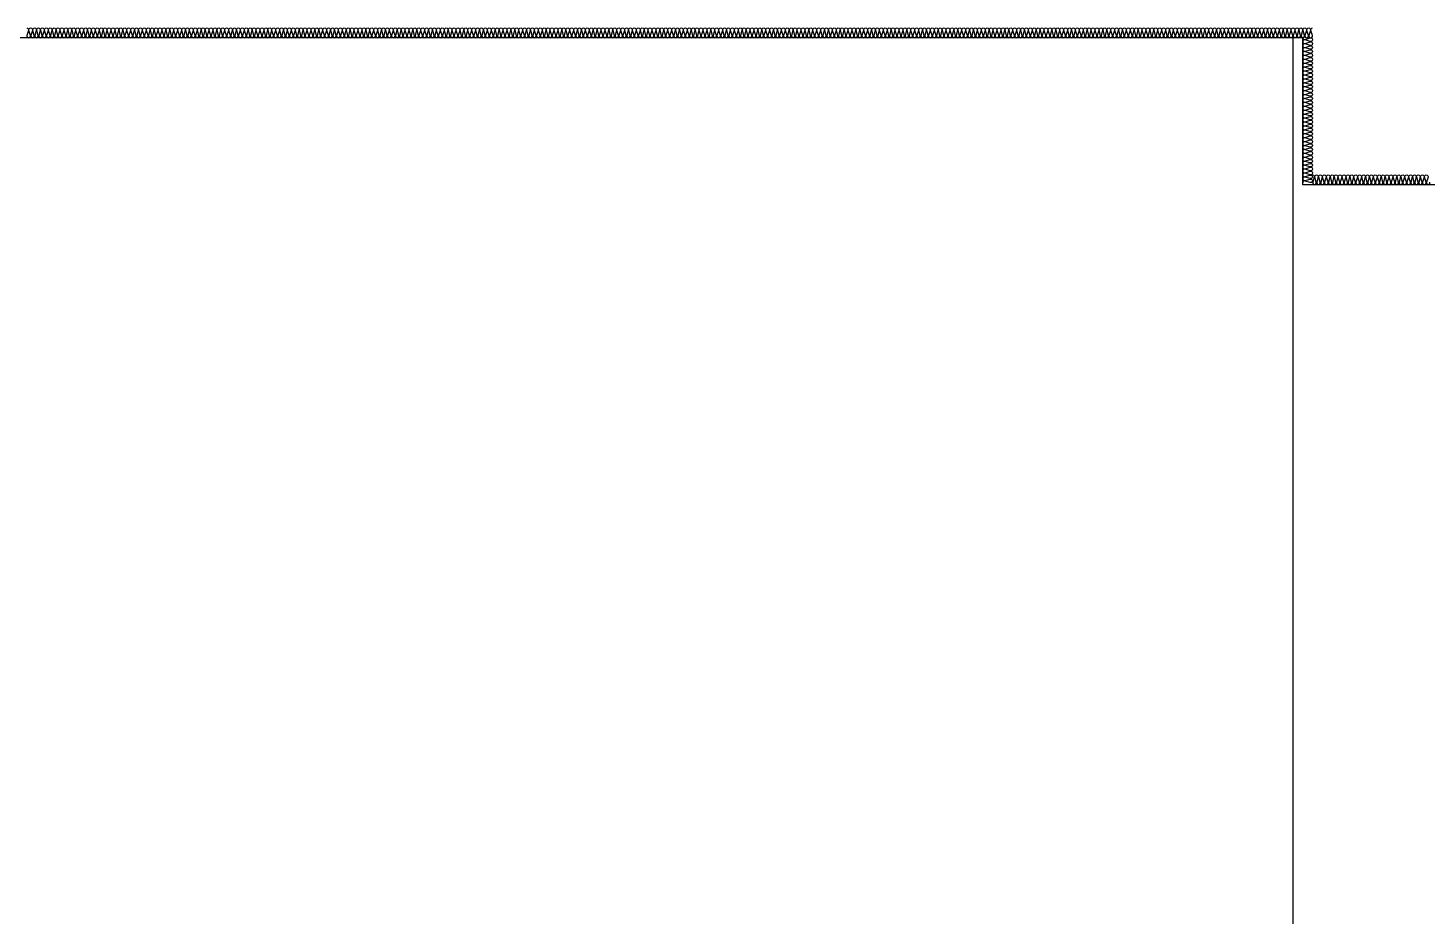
# Model space of a CAD drawing. Header units: millimetres. Extents: x 19868 to 801382, y -4805 to 85279.
# Drawn here: x 317735 to 324872, y 37446 to 41979 of the extents above; entities that cross this region are included whole.
import ezdxf

# ---------------------------------------------------------------- set-up
doc = ezdxf.new("R2010")
doc.units = ezdxf.units.MM
doc.header["$LTSCALE"] = 250
doc.layers.add('A-ELE-8', color=8, linetype='Continuous')
doc.layers.add('ISL', color=251, linetype='Continuous')

msp = doc.modelspace()

# ---------------------------------------------------------------- linework, layer by layer
at = {"layer": 'A-ELE-8'}
msp.add_line((324188.2, 41928.9), (324188.2, 33928.9), dxfattribs=at)
at = {"layer": 'ISL'}
for p, q in [((324238.2, 41928.9), (313138.2, 41928.9)), ((324238.2, 41178.9), (324238.2, 41928.9)), ((324938.2, 41178.9), (324238.2, 41178.9))]:
    msp.add_line(p, q, dxfattribs=at)
for points in [[(317728.2, 41978.9, -0.509267), (317737, 41966.8), (317729.4, 41941.1, 1.372593), (317747, 41941.1), (317739.4, 41966.8, -0.509267), (317748.2, 41978.9, -0.509267), (317757, 41966.8), (317749.4, 41941.1, 1.372593), (317767, 41941.1), (317759.4, 41966.8, -0.509267), (317768.2, 41978.9, -0.509267), (317777, 41966.8), (317769.4, 41941.1, 1.372593), (317787, 41941.1), (317779.4, 41966.8, -0.509267), (317788.2, 41978.9, -0.509267), (317797, 41966.8), (317789.4, 41941.1, 1.372593), (317807, 41941.1), (317799.4, 41966.8, -0.509267), (317808.2, 41978.9, -0.509267), (317817, 41966.8), (317809.4, 41941.1, 1.372593), (317827, 41941.1), (317819.4, 41966.8, -0.509267), (317828.2, 41978.9, -0.509267), (317837, 41966.8), (317829.4, 41941.1, 1.372593), (317847, 41941.1), (317839.4, 41966.8, -0.509267), (317848.2, 41978.9, -0.509267), (317857, 41966.8), (317849.4, 41941.1, 1.372593), (317867, 41941.1), (317859.4, 41966.8, -0.509267), (317868.2, 41978.9, -0.509267), (317877, 41966.8), (317869.4, 41941.1, 1.372593), (317887, 41941.1), (317879.4, 41966.8, -0.509267), (317888.2, 41978.9, -0.509267), (317897, 41966.8), (317889.4, 41941.1, 1.372593), (317907, 41941.1), (317899.4, 41966.8, -0.509267), (317908.2, 41978.9, -0.509267), (317917, 41966.8), (317909.4, 41941.1, 1.372593), (317927, 41941.1), (317919.4, 41966.8, -0.509267), (317928.2, 41978.9, -0.509267), (317937, 41966.8), (317929.4, 41941.1, 1.372593), (317947, 41941.1), (317939.4, 41966.8, -0.509267), (317948.2, 41978.9, -0.509267), (317957, 41966.8), (317949.4, 41941.1, 1.372593), (317967, 41941.1), (317959.4, 41966.8, -0.509267), (317968.2, 41978.9, -0.509267), (317977, 41966.8), (317969.4, 41941.1, 1.372593), (317987, 41941.1), (317979.4, 41966.8, -0.509267), (317988.2, 41978.9, -0.509267), (317997, 41966.8), (317989.4, 41941.1, 1.372593), (318007, 41941.1), (317999.4, 41966.8, -0.509267), (318008.2, 41978.9, -0.509267), (318017, 41966.8), (318009.4, 41941.1, 1.372593), (318027, 41941.1), (318019.4, 41966.8, -0.509267), (318028.2, 41978.9, -0.509267), (318037, 41966.8), (318029.4, 41941.1, 1.372593), (318047, 41941.1), (318039.4, 41966.8, -0.509267), (318048.2, 41978.9, -0.509267), (318057, 41966.8), (318049.4, 41941.1, 1.372593), (318067, 41941.1), (318059.4, 41966.8, -0.509267), (318068.2, 41978.9, -0.509267), (318077, 41966.8), (318069.4, 41941.1, 1.372593), (318087, 41941.1), (318079.4, 41966.8, -0.509267), (318088.2, 41978.9, -0.509267), (318097, 41966.8), (318089.4, 41941.1, 1.372593), (318107, 41941.1), (318099.4, 41966.8, -0.509267), (318108.2, 41978.9, -0.509267), (318117, 41966.8), (318109.4, 41941.1, 1.372593), (318127, 41941.1), (318119.4, 41966.8, -0.509267), (318128.2, 41978.9, -0.509267), (318137, 41966.8), (318129.4, 41941.1, 1.372593), (318147, 41941.1), (318139.4, 41966.8, -0.509267), (318148.2, 41978.9, -0.509267), (318157, 41966.8), (318149.4, 41941.1, 1.372593), (318167, 41941.1), (318159.4, 41966.8, -0.509267), (318168.2, 41978.9, -0.509267), (318177, 41966.8), (318169.4, 41941.1, 1.372593), (318187, 41941.1), (318179.4, 41966.8, -0.509267), (318188.2, 41978.9, -0.509267), (318197, 41966.8), (318189.4, 41941.1, 1.372593), (318207, 41941.1), (318199.4, 41966.8, -0.509267), (318208.2, 41978.9, -0.509267), (318217, 41966.8), (318209.4, 41941.1, 1.372593), (318227, 41941.1), (318219.4, 41966.8, -0.509267), (318228.2, 41978.9, -0.509267), (318237, 41966.8), (318229.4, 41941.1, 1.372593), (318247, 41941.1), (318239.4, 41966.8, -0.509267), (318248.2, 41978.9, -0.509267), (318257, 41966.8), (318249.4, 41941.1, 1.372593), (318267, 41941.1), (318259.4, 41966.8, -0.509267), (318268.2, 41978.9, -0.509267), (318277, 41966.8), (318269.4, 41941.1, 1.372593), (318287, 41941.1), (318279.4, 41966.8, -0.509267), (318288.2, 41978.9, -0.509267), (318297, 41966.8), (318289.4, 41941.1, 1.372593), (318307, 41941.1), (318299.4, 41966.8, -0.509267), (318308.2, 41978.9, -0.509267), (318317, 41966.8), (318309.4, 41941.1, 1.372593), (318327, 41941.1), (318319.4, 41966.8, -0.509267), (318328.2, 41978.9, -0.509267), (318337, 41966.8), (318329.4, 41941.1, 1.372593), (318347, 41941.1), (318339.4, 41966.8, -0.509267), (318348.2, 41978.9, -0.509267), (318357, 41966.8), (318349.4, 41941.1, 1.372593), (318367, 41941.1), (318359.4, 41966.8, -0.509267), (318368.2, 41978.9, -0.509267), (318377, 41966.8), (318369.4, 41941.1, 1.372593), (318387, 41941.1), (318379.4, 41966.8, -0.509267), (318388.2, 41978.9, -0.509267), (318397, 41966.8), (318389.4, 41941.1, 1.372593), (318407, 41941.1), (318399.4, 41966.8, -0.509267), (318408.2, 41978.9, -0.509267), (318417, 41966.8), (318409.4, 41941.1, 1.372593), (318427, 41941.1), (318419.4, 41966.8, -0.509267), (318428.2, 41978.9, -0.509267), (318437, 41966.8), (318429.4, 41941.1, 1.372593), (318447, 41941.1), (318439.4, 41966.8, -0.509267), (318448.2, 41978.9, -0.509267), (318457, 41966.8), (318449.4, 41941.1, 1.372593), (318467, 41941.1), (318459.4, 41966.8, -0.509267), (318468.2, 41978.9, -0.509267), (318477, 41966.8), (318469.4, 41941.1, 1.372593), (318487, 41941.1), (318479.4, 41966.8, -0.509267), (318488.2, 41978.9, -0.509267), (318497, 41966.8), (318489.4, 41941.1, 1.372593), (318507, 41941.1), (318499.4, 41966.8, -0.509267), (318508.2, 41978.9, -0.509267), (318517, 41966.8), (318509.4, 41941.1, 1.372593), (318527, 41941.1), (318519.4, 41966.8, -0.509267), (318528.2, 41978.9, -0.509267), (318537, 41966.8), (318529.4, 41941.1, 1.372593), (318547, 41941.1), (318539.4, 41966.8, -0.509267), (318548.2, 41978.9, -0.509267), (318557, 41966.8), (318549.4, 41941.1, 1.372593), (318567, 41941.1), (318559.4, 41966.8, -0.509267), (318568.2, 41978.9, -0.509267), (318577, 41966.8), (318569.4, 41941.1, 1.372593), (318587, 41941.1), (318579.4, 41966.8, -0.509267), (318588.2, 41978.9, -0.509267), (318597, 41966.8), (318589.4, 41941.1, 1.372593), (318607, 41941.1), (318599.4, 41966.8, -0.509267), (318608.2, 41978.9, -0.509267), (318617, 41966.8), (318609.4, 41941.1, 1.372593), (318627, 41941.1), (318619.4, 41966.8, -0.509267), (318628.2, 41978.9, -0.509267), (318637, 41966.8), (318629.4, 41941.1, 1.372593), (318647, 41941.1), (318639.4, 41966.8, -0.509267), (318648.2, 41978.9, -0.509267), (318657, 41966.8), (318649.4, 41941.1, 1.372593), (318667, 41941.1), (318659.4, 41966.8, -0.509267), (318668.2, 41978.9, -0.509267), (318677, 41966.8), (318669.4, 41941.1, 1.372593), (318687, 41941.1), (318679.4, 41966.8, -0.509267), (318688.2, 41978.9, -0.509267), (318697, 41966.8), (318689.4, 41941.1, 1.372593), (318707, 41941.1), (318699.4, 41966.8, -0.509267), (318708.2, 41978.9, -0.509267), (318717, 41966.8), (318709.4, 41941.1, 1.372593), (318727, 41941.1), (318719.4, 41966.8, -0.509267), (318728.2, 41978.9, -0.509267), (318737, 41966.8), (318729.4, 41941.1, 1.372593), (318747, 41941.1), (318739.4, 41966.8, -0.509267), (318748.2, 41978.9, -0.509267), (318757, 41966.8), (318749.4, 41941.1, 1.372593), (318767, 41941.1), (318759.4, 41966.8, -0.509267), (318768.2, 41978.9, -0.509267), (318777, 41966.8), (318769.4, 41941.1, 1.372593), (318787, 41941.1), (318779.4, 41966.8, -0.509267), (318788.2, 41978.9, -0.509267), (318797, 41966.8), (318789.4, 41941.1, 1.372593), (318807, 41941.1), (318799.4, 41966.8, -0.509267), (318808.2, 41978.9, -0.509267), (318817, 41966.8), (318809.4, 41941.1, 1.372593), (318827, 41941.1), (318819.4, 41966.8, -0.509267), (318828.2, 41978.9, -0.509267), (318837, 41966.8), (318829.4, 41941.1, 1.372593), (318847, 41941.1), (318839.4, 41966.8, -0.509267), (318848.2, 41978.9, -0.509267), (318857, 41966.8), (318849.4, 41941.1, 1.372593), (318867, 41941.1), (318859.4, 41966.8, -0.509267), (318868.2, 41978.9, -0.509267), (318877, 41966.8), (318869.4, 41941.1, 1.372593), (318887, 41941.1), (318879.4, 41966.8, -0.509267), (318888.2, 41978.9, -0.509267), (318897, 41966.8), (318889.4, 41941.1, 1.372593), (318907, 41941.1), (318899.4, 41966.8, -0.509267), (318908.2, 41978.9, -0.509267), (318917, 41966.8), (318909.4, 41941.1, 1.372593), (318927, 41941.1), (318919.4, 41966.8, -0.509267), (318928.2, 41978.9, -0.509267), (318937, 41966.8), (318929.4, 41941.1, 1.372593), (318947, 41941.1), (318939.4, 41966.8, -0.509267), (318948.2, 41978.9, -0.509267), (318957, 41966.8), (318949.4, 41941.1, 1.372593), (318967, 41941.1), (318959.4, 41966.8, -0.509267), (318968.2, 41978.9, -0.509267), (318977, 41966.8), (318969.4, 41941.1, 1.372593), (318987, 41941.1), (318979.4, 41966.8, -0.509267), (318988.2, 41978.9, -0.509267), (318997, 41966.8), (318989.4, 41941.1, 1.372593), (319007, 41941.1), (318999.4, 41966.8, -0.509267), (319008.2, 41978.9, -0.509267), (319017, 41966.8), (319009.4, 41941.1, 1.372593), (319027, 41941.1), (319019.4, 41966.8, -0.509267), (319028.2, 41978.9, -0.509267), (319037, 41966.8), (319029.4, 41941.1, 1.372593), (319047, 41941.1), (319039.4, 41966.8, -0.509267), (319048.2, 41978.9, -0.509267), (319057, 41966.8), (319049.4, 41941.1, 1.372593), (319067, 41941.1), (319059.4, 41966.8, -0.509267), (319068.2, 41978.9, -0.509267), (319077, 41966.8), (319069.4, 41941.1, 1.372593), (319087, 41941.1), (319079.4, 41966.8, -0.509267), (319088.2, 41978.9, -0.509267), (319097, 41966.8), (319089.4, 41941.1, 1.372593), (319107, 41941.1), (319099.4, 41966.8, -0.509267), (319108.2, 41978.9, -0.509267), (319117, 41966.8), (319109.4, 41941.1, 1.372593), (319127, 41941.1), (319119.4, 41966.8, -0.509267), (319128.2, 41978.9, -0.509267), (319137, 41966.8), (319129.4, 41941.1, 1.372593), (319147, 41941.1), (319139.4, 41966.8, -0.509267), (319148.2, 41978.9, -0.509267), (319157, 41966.8), (319149.4, 41941.1, 1.372593), (319167, 41941.1), (319159.4, 41966.8, -0.509267), (319168.2, 41978.9, -0.509267), (319177, 41966.8), (319169.4, 41941.1, 1.372593), (319187, 41941.1), (319179.4, 41966.8, -0.509267), (319188.2, 41978.9, -0.509267), (319197, 41966.8), (319189.4, 41941.1, 1.372593), (319207, 41941.1), (319199.4, 41966.8, -0.509267), (319208.2, 41978.9, -0.509267), (319217, 41966.8), (319209.4, 41941.1, 1.372593), (319227, 41941.1), (319219.4, 41966.8, -0.509267), (319228.2, 41978.9, -0.509267), (319237, 41966.8), (319229.4, 41941.1, 1.372593), (319247, 41941.1), (319239.4, 41966.8, -0.509267), (319248.2, 41978.9, -0.509267), (319257, 41966.8), (319249.4, 41941.1, 1.372593), (319267, 41941.1), (319259.4, 41966.8, -0.509267), (319268.2, 41978.9, -0.509267), (319277, 41966.8), (319269.4, 41941.1, 1.372593), (319287, 41941.1), (319279.4, 41966.8, -0.509267), (319288.2, 41978.9, -0.509267), (319297, 41966.8), (319289.4, 41941.1, 1.372593), (319307, 41941.1), (319299.4, 41966.8, -0.509267), (319308.2, 41978.9, -0.509267), (319317, 41966.8), (319309.4, 41941.1, 1.372593), (319327, 41941.1), (319319.4, 41966.8, -0.509267), (319328.2, 41978.9, -0.509267), (319337, 41966.8), (319329.4, 41941.1, 1.372593), (319347, 41941.1), (319339.4, 41966.8, -0.509267), (319348.2, 41978.9, -0.509267), (319357, 41966.8), (319349.4, 41941.1, 1.372593), (319367, 41941.1), (319359.4, 41966.8, -0.509267), (319368.2, 41978.9, -0.509267), (319377, 41966.8), (319369.4, 41941.1, 1.372593), (319387, 41941.1), (319379.4, 41966.8, -0.509267), (319388.2, 41978.9, -0.509267), (319397, 41966.8), (319389.4, 41941.1, 1.372593), (319407, 41941.1), (319399.4, 41966.8, -0.509267), (319408.2, 41978.9, -0.509267), (319417, 41966.8), (319409.4, 41941.1, 1.372593), (319427, 41941.1), (319419.4, 41966.8, -0.509267), (319428.2, 41978.9, -0.509267), (319437, 41966.8), (319429.4, 41941.1, 1.372593), (319447, 41941.1), (319439.4, 41966.8, -0.509267), (319448.2, 41978.9, -0.509267), (319457, 41966.8), (319449.4, 41941.1, 1.372593), (319467, 41941.1), (319459.4, 41966.8, -0.509267), (319468.2, 41978.9, -0.509267), (319477, 41966.8), (319469.4, 41941.1, 1.372593), (319487, 41941.1), (319479.4, 41966.8, -0.509267), (319488.2, 41978.9, -0.509267), (319497, 41966.8), (319489.4, 41941.1, 1.372593), (319507, 41941.1), (319499.4, 41966.8, -0.509267), (319508.2, 41978.9, -0.509267), (319517, 41966.8), (319509.4, 41941.1, 1.372593), (319527, 41941.1), (319519.4, 41966.8, -0.509267), (319528.2, 41978.9, -0.509267), (319537, 41966.8), (319529.4, 41941.1, 1.372593), (319547, 41941.1), (319539.4, 41966.8, -0.509267), (319548.2, 41978.9, -0.509267), (319557, 41966.8), (319549.4, 41941.1, 1.372593), (319567, 41941.1), (319559.4, 41966.8, -0.509267), (319568.2, 41978.9, -0.509267), (319577, 41966.8), (319569.4, 41941.1, 1.372593), (319587, 41941.1), (319579.4, 41966.8, -0.509267), (319588.2, 41978.9, -0.509267), (319597, 41966.8), (319589.4, 41941.1, 1.372593), (319607, 41941.1), (319599.4, 41966.8, -0.509267), (319608.2, 41978.9, -0.509267), (319617, 41966.8), (319609.4, 41941.1, 1.372593), (319627, 41941.1), (319619.4, 41966.8, -0.509267), (319628.2, 41978.9, -0.509267), (319637, 41966.8), (319629.4, 41941.1, 1.372593), (319647, 41941.1), (319639.4, 41966.8, -0.509267), (319648.2, 41978.9, -0.509267), (319657, 41966.8), (319649.4, 41941.1, 1.372593), (319667, 41941.1), (319659.4, 41966.8, -0.509267), (319668.2, 41978.9, -0.509267), (319677, 41966.8), (319669.4, 41941.1, 1.372593), (319687, 41941.1), (319679.4, 41966.8, -0.509267), (319688.2, 41978.9, -0.509267), (319697, 41966.8), (319689.4, 41941.1, 1.372593), (319707, 41941.1), (319699.4, 41966.8, -0.509267), (319708.2, 41978.9, -0.509267), (319717, 41966.8), (319709.4, 41941.1, 1.372593), (319727, 41941.1), (319719.4, 41966.8, -0.509267), (319728.2, 41978.9, -0.509267), (319737, 41966.8), (319729.4, 41941.1, 1.372593), (319747, 41941.1), (319739.4, 41966.8, -0.509267), (319748.2, 41978.9, -0.509267), (319757, 41966.8), (319749.4, 41941.1, 1.372593), (319767, 41941.1), (319759.4, 41966.8, -0.509267), (319768.2, 41978.9, -0.509267), (319777, 41966.8), (319769.4, 41941.1, 1.372593), (319787, 41941.1), (319779.4, 41966.8, -0.509267), (319788.2, 41978.9, -0.509267), (319797, 41966.8), (319789.4, 41941.1, 1.372593), (319807, 41941.1), (319799.4, 41966.8, -0.509267), (319808.2, 41978.9, -0.509267), (319817, 41966.8), (319809.4, 41941.1, 1.372593), (319827, 41941.1), (319819.4, 41966.8, -0.509267), (319828.2, 41978.9, -0.509267), (319837, 41966.8), (319829.4, 41941.1, 1.372593), (319847, 41941.1), (319839.4, 41966.8, -0.509267), (319848.2, 41978.9, -0.509267), (319857, 41966.8), (319849.4, 41941.1, 1.372593), (319867, 41941.1), (319859.4, 41966.8, -0.509267), (319868.2, 41978.9, -0.509267), (319877, 41966.8), (319869.4, 41941.1, 1.372593), (319887, 41941.1), (319879.4, 41966.8, -0.509267), (319888.2, 41978.9, -0.509267), (319897, 41966.8), (319889.4, 41941.1, 1.372593), (319907, 41941.1), (319899.4, 41966.8, -0.509267), (319908.2, 41978.9, -0.509267), (319917, 41966.8), (319909.4, 41941.1, 1.372593), (319927, 41941.1), (319919.4, 41966.8, -0.509267), (319928.2, 41978.9, -0.509267), (319937, 41966.8), (319929.4, 41941.1, 1.372593), (319947, 41941.1), (319939.4, 41966.8, -0.509267), (319948.2, 41978.9, -0.509267), (319957, 41966.8), (319949.4, 41941.1, 1.372593), (319967, 41941.1), (319959.4, 41966.8, -0.509267), (319968.2, 41978.9, -0.509267), (319977, 41966.8), (319969.4, 41941.1, 1.372593), (319987, 41941.1), (319979.4, 41966.8, -0.509267), (319988.2, 41978.9, -0.509267), (319997, 41966.8), (319989.4, 41941.1, 1.372593), (320007, 41941.1), (319999.4, 41966.8, -0.509267), (320008.2, 41978.9, -0.509267), (320017, 41966.8), (320009.4, 41941.1, 1.372593), (320027, 41941.1), (320019.4, 41966.8, -0.509267), (320028.2, 41978.9, -0.509267), (320037, 41966.8), (320029.4, 41941.1, 1.372593), (320047, 41941.1), (320039.4, 41966.8, -0.509267), (320048.2, 41978.9, -0.509267), (320057, 41966.8), (320049.4, 41941.1, 1.372593), (320067, 41941.1), (320059.4, 41966.8, -0.509267), (320068.2, 41978.9, -0.509267), (320077, 41966.8), (320069.4, 41941.1, 1.372593), (320087, 41941.1), (320079.4, 41966.8, -0.509267), (320088.2, 41978.9, -0.509267), (320097, 41966.8), (320089.4, 41941.1, 1.372593), (320107, 41941.1), (320099.4, 41966.8, -0.509267), (320108.2, 41978.9, -0.509267), (320117, 41966.8), (320109.4, 41941.1, 1.372593), (320127, 41941.1), (320119.4, 41966.8, -0.509267), (320128.2, 41978.9, -0.509267), (320137, 41966.8), (320129.4, 41941.1, 1.372593), (320147, 41941.1), (320139.4, 41966.8, -0.509267), (320148.2, 41978.9, -0.509267), (320157, 41966.8), (320149.4, 41941.1, 1.372593), (320167, 41941.1), (320159.4, 41966.8, -0.509267), (320168.2, 41978.9, -0.509267), (320177, 41966.8), (320169.4, 41941.1, 1.372593), (320187, 41941.1), (320179.4, 41966.8, -0.509267), (320188.2, 41978.9, -0.509267), (320197, 41966.8), (320189.4, 41941.1, 1.372593), (320207, 41941.1), (320199.4, 41966.8, -0.509267), (320208.2, 41978.9, -0.509267), (320217, 41966.8), (320209.4, 41941.1, 1.372593), (320227, 41941.1), (320219.4, 41966.8, -0.509267), (320228.2, 41978.9, -0.509267), (320237, 41966.8), (320229.4, 41941.1, 1.372593), (320247, 41941.1), (320239.4, 41966.8, -0.509267), (320248.2, 41978.9, -0.509267), (320257, 41966.8), (320249.4, 41941.1, 1.372593), (320267, 41941.1), (320259.4, 41966.8, -0.509267), (320268.2, 41978.9, -0.509267), (320277, 41966.8), (320269.4, 41941.1, 1.372593), (320287, 41941.1), (320279.4, 41966.8, -0.509267), (320288.2, 41978.9, -0.509267), (320297, 41966.8), (320289.4, 41941.1, 1.372593), (320307, 41941.1), (320299.4, 41966.8, -0.509267), (320308.2, 41978.9, -0.509267), (320317, 41966.8), (320309.4, 41941.1, 1.372593), (320327, 41941.1), (320319.4, 41966.8, -0.509267), (320328.2, 41978.9, -0.509267), (320337, 41966.8), (320329.4, 41941.1, 1.372593), (320347, 41941.1), (320339.4, 41966.8, -0.509267), (320348.2, 41978.9, -0.509267), (320357, 41966.8), (320349.4, 41941.1, 1.372593), (320367, 41941.1), (320359.4, 41966.8, -0.509267), (320368.2, 41978.9, -0.509267), (320377, 41966.8), (320369.4, 41941.1, 1.372593), (320387, 41941.1), (320379.4, 41966.8, -0.509267), (320388.2, 41978.9, -0.509267), (320397, 41966.8), (320389.4, 41941.1, 1.372593), (320407, 41941.1), (320399.4, 41966.8, -0.509267), (320408.2, 41978.9, -0.509267), (320417, 41966.8), (320409.4, 41941.1, 1.372593), (320427, 41941.1), (320419.4, 41966.8, -0.509267), (320428.2, 41978.9, -0.509267), (320437, 41966.8), (320429.4, 41941.1, 1.372593), (320447, 41941.1), (320439.4, 41966.8, -0.509267), (320448.2, 41978.9, -0.509267), (320457, 41966.8), (320449.4, 41941.1, 1.372593), (320467, 41941.1), (320459.4, 41966.8, -0.509267), (320468.2, 41978.9, -0.509267), (320477, 41966.8), (320469.4, 41941.1, 1.372593), (320487, 41941.1), (320479.4, 41966.8, -0.509267), (320488.2, 41978.9, -0.509267), (320497, 41966.8), (320489.4, 41941.1, 1.372593), (320507, 41941.1), (320499.4, 41966.8, -0.509267), (320508.2, 41978.9, -0.509267), (320517, 41966.8), (320509.4, 41941.1, 1.372593), (320527, 41941.1), (320519.4, 41966.8, -0.509267), (320528.2, 41978.9, -0.509267), (320537, 41966.8), (320529.4, 41941.1, 1.372593), (320547, 41941.1), (320539.4, 41966.8, -0.509267), (320548.2, 41978.9, -0.509267), (320557, 41966.8), (320549.4, 41941.1, 1.372593), (320567, 41941.1), (320559.4, 41966.8, -0.509267), (320568.2, 41978.9, -0.509267), (320577, 41966.8), (320569.4, 41941.1, 1.372593), (320587, 41941.1), (320579.4, 41966.8, -0.509267), (320588.2, 41978.9, -0.509267), (320597, 41966.8), (320589.4, 41941.1, 1.372593), (320607, 41941.1), (320599.4, 41966.8, -0.509267), (320608.2, 41978.9, -0.509267), (320617, 41966.8), (320609.4, 41941.1, 1.372593), (320627, 41941.1), (320619.4, 41966.8, -0.509267), (320628.2, 41978.9, -0.509267), (320637, 41966.8), (320629.4, 41941.1, 1.372593), (320647, 41941.1), (320639.4, 41966.8, -0.509267), (320648.2, 41978.9, -0.509267), (320657, 41966.8), (320649.4, 41941.1, 1.372593), (320667, 41941.1), (320659.4, 41966.8, -0.509267), (320668.2, 41978.9, -0.509267), (320677, 41966.8), (320669.4, 41941.1, 1.372593), (320687, 41941.1), (320679.4, 41966.8, -0.509267), (320688.2, 41978.9, -0.509267), (320697, 41966.8), (320689.4, 41941.1, 1.372593), (320707, 41941.1), (320699.4, 41966.8, -0.509267), (320708.2, 41978.9, -0.509267), (320717, 41966.8), (320709.4, 41941.1, 1.372593), (320727, 41941.1), (320719.4, 41966.8, -0.509267), (320728.2, 41978.9, -0.509267), (320737, 41966.8), (320729.4, 41941.1, 1.372593), (320747, 41941.1), (320739.4, 41966.8, -0.509267), (320748.2, 41978.9, -0.509267), (320757, 41966.8), (320749.4, 41941.1, 1.372593), (320767, 41941.1), (320759.4, 41966.8, -0.509267), (320768.2, 41978.9, -0.509267), (320777, 41966.8), (320769.4, 41941.1, 1.372593), (320787, 41941.1), (320779.4, 41966.8, -0.509267), (320788.2, 41978.9, -0.509267), (320797, 41966.8), (320789.4, 41941.1, 1.372593), (320807, 41941.1), (320799.4, 41966.8, -0.509267), (320808.2, 41978.9, -0.509267), (320817, 41966.8), (320809.4, 41941.1, 1.372593), (320827, 41941.1), (320819.4, 41966.8, -0.509267), (320828.2, 41978.9, -0.509267), (320837, 41966.8), (320829.4, 41941.1, 1.372593), (320847, 41941.1), (320839.4, 41966.8, -0.509267), (320848.2, 41978.9, -0.509267), (320857, 41966.8), (320849.4, 41941.1, 1.372593), (320867, 41941.1), (320859.4, 41966.8, -0.509267), (320868.2, 41978.9, -0.509267), (320877, 41966.8), (320869.4, 41941.1, 1.372593), (320887, 41941.1), (320879.4, 41966.8, -0.509267), (320888.2, 41978.9, -0.509267), (320897, 41966.8), (320889.4, 41941.1, 1.372593), (320907, 41941.1), (320899.4, 41966.8, -0.509267), (320908.2, 41978.9, -0.509267), (320917, 41966.8), (320909.4, 41941.1, 1.372593), (320927, 41941.1), (320919.4, 41966.8, -0.509267), (320928.2, 41978.9, -0.509267), (320937, 41966.8), (320929.4, 41941.1, 1.372593), (320947, 41941.1), (320939.4, 41966.8, -0.509267), (320948.2, 41978.9, -0.509267), (320957, 41966.8), (320949.4, 41941.1, 1.372593), (320967, 41941.1), (320959.4, 41966.8, -0.509267), (320968.2, 41978.9, -0.509267), (320977, 41966.8), (320969.4, 41941.1, 1.372593), (320987, 41941.1), (320979.4, 41966.8, -0.509267), (320988.2, 41978.9, -0.509267), (320997, 41966.8), (320989.4, 41941.1, 1.372593), (321007, 41941.1), (320999.4, 41966.8, -0.509267), (321008.2, 41978.9, -0.509267), (321017, 41966.8), (321009.4, 41941.1, 1.372593), (321027, 41941.1), (321019.4, 41966.8, -0.509267), (321028.2, 41978.9, -0.509267), (321037, 41966.8), (321029.4, 41941.1, 1.372593), (321047, 41941.1), (321039.4, 41966.8, -0.509267), (321048.2, 41978.9, -0.509267), (321057, 41966.8), (321049.4, 41941.1, 1.372593), (321067, 41941.1), (321059.4, 41966.8, -0.509267), (321068.2, 41978.9, -0.509267), (321077, 41966.8), (321069.4, 41941.1, 1.372593), (321087, 41941.1), (321079.4, 41966.8, -0.509267), (321088.2, 41978.9, -0.509267), (321097, 41966.8), (321089.4, 41941.1, 1.372593), (321107, 41941.1), (321099.4, 41966.8, -0.509267), (321108.2, 41978.9, -0.509267), (321117, 41966.8), (321109.4, 41941.1, 1.372593), (321127, 41941.1), (321119.4, 41966.8, -0.509267), (321128.2, 41978.9, -0.509267), (321137, 41966.8), (321129.4, 41941.1, 1.372593), (321147, 41941.1), (321139.4, 41966.8, -0.509267), (321148.2, 41978.9, -0.509267), (321157, 41966.8), (321149.4, 41941.1, 1.372593), (321167, 41941.1), (321159.4, 41966.8, -0.509267), (321168.2, 41978.9, -0.509267), (321177, 41966.8), (321169.4, 41941.1, 1.372593), (321187, 41941.1), (321179.4, 41966.8, -0.509267), (321188.2, 41978.9, -0.509267), (321197, 41966.8), (321189.4, 41941.1, 1.372593), (321207, 41941.1), (321199.4, 41966.8, -0.509267), (321208.2, 41978.9, -0.509267), (321217, 41966.8), (321209.4, 41941.1, 1.372593), (321227, 41941.1), (321219.4, 41966.8, -0.509267), (321228.2, 41978.9, -0.509267), (321237, 41966.8), (321229.4, 41941.1, 1.372593), (321247, 41941.1), (321239.4, 41966.8, -0.509267), (321248.2, 41978.9, -0.509267), (321257, 41966.8), (321249.4, 41941.1, 1.372593), (321267, 41941.1), (321259.4, 41966.8, -0.509267), (321268.2, 41978.9, -0.509267), (321277, 41966.8), (321269.4, 41941.1, 1.372593), (321287, 41941.1), (321279.4, 41966.8, -0.509267), (321288.2, 41978.9, -0.509267), (321297, 41966.8), (321289.4, 41941.1, 1.372593), (321307, 41941.1), (321299.4, 41966.8, -0.509267), (321308.2, 41978.9, -0.509267), (321317, 41966.8), (321309.4, 41941.1, 1.372593), (321327, 41941.1), (321319.4, 41966.8, -0.509267), (321328.2, 41978.9, -0.509267), (321337, 41966.8), (321329.4, 41941.1, 1.372593), (321347, 41941.1), (321339.4, 41966.8, -0.509267), (321348.2, 41978.9, -0.509267), (321357, 41966.8), (321349.4, 41941.1, 1.372593), (321367, 41941.1), (321359.4, 41966.8, -0.509267), (321368.2, 41978.9, -0.509267), (321377, 41966.8), (321369.4, 41941.1, 1.372593), (321387, 41941.1), (321379.4, 41966.8, -0.509267), (321388.2, 41978.9, -0.509267), (321397, 41966.8), (321389.4, 41941.1, 1.372593), (321407, 41941.1), (321399.4, 41966.8, -0.509267), (321408.2, 41978.9, -0.509267), (321417, 41966.8), (321409.4, 41941.1, 1.372593), (321427, 41941.1), (321419.4, 41966.8, -0.509267), (321428.2, 41978.9, -0.509267), (321437, 41966.8), (321429.4, 41941.1, 1.372593), (321447, 41941.1), (321439.4, 41966.8, -0.509267), (321448.2, 41978.9, -0.509267), (321457, 41966.8), (321449.4, 41941.1, 1.372593), (321467, 41941.1), (321459.4, 41966.8, -0.509267), (321468.2, 41978.9, -0.509267), (321477, 41966.8), (321469.4, 41941.1, 1.372593), (321487, 41941.1), (321479.4, 41966.8, -0.509267), (321488.2, 41978.9, -0.509267), (321497, 41966.8), (321489.4, 41941.1, 1.372593), (321507, 41941.1), (321499.4, 41966.8, -0.509267), (321508.2, 41978.9, -0.509267), (321517, 41966.8), (321509.4, 41941.1, 1.372593), (321527, 41941.1), (321519.4, 41966.8, -0.509267), (321528.2, 41978.9, -0.509267), (321537, 41966.8), (321529.4, 41941.1, 1.372593), (321547, 41941.1), (321539.4, 41966.8, -0.509267), (321548.2, 41978.9, -0.509267), (321557, 41966.8), (321549.4, 41941.1, 1.372593), (321567, 41941.1), (321559.4, 41966.8, -0.509267), (321568.2, 41978.9, -0.509267), (321577, 41966.8), (321569.4, 41941.1, 1.372593), (321587, 41941.1), (321579.4, 41966.8, -0.509267), (321588.2, 41978.9, -0.509267), (321597, 41966.8), (321589.4, 41941.1, 1.372593), (321607, 41941.1), (321599.4, 41966.8, -0.509267), (321608.2, 41978.9, -0.509267), (321617, 41966.8), (321609.4, 41941.1, 1.372593), (321627, 41941.1), (321619.4, 41966.8, -0.509267), (321628.2, 41978.9, -0.509267), (321637, 41966.8), (321629.4, 41941.1, 1.372593), (321647, 41941.1), (321639.4, 41966.8, -0.509267), (321648.2, 41978.9, -0.509267), (321657, 41966.8), (321649.4, 41941.1, 1.372593), (321667, 41941.1), (321659.4, 41966.8, -0.509267), (321668.2, 41978.9, -0.509267), (321677, 41966.8), (321669.4, 41941.1, 1.372593), (321687, 41941.1), (321679.4, 41966.8, -0.509267), (321688.2, 41978.9, -0.509267), (321697, 41966.8), (321689.4, 41941.1, 1.372593), (321707, 41941.1), (321699.4, 41966.8, -0.509267), (321708.2, 41978.9, -0.509267), (321717, 41966.8), (321709.4, 41941.1, 1.372593), (321727, 41941.1), (321719.4, 41966.8, -0.509267), (321728.2, 41978.9, -0.509267), (321737, 41966.8), (321729.4, 41941.1, 1.372593), (321747, 41941.1), (321739.4, 41966.8, -0.509267), (321748.2, 41978.9, -0.509267), (321757, 41966.8), (321749.4, 41941.1, 1.372593), (321767, 41941.1), (321759.4, 41966.8, -0.509267), (321768.2, 41978.9, -0.509267), (321777, 41966.8), (321769.4, 41941.1, 1.372593), (321787, 41941.1), (321779.4, 41966.8, -0.509267), (321788.2, 41978.9, -0.509267), (321797, 41966.8), (321789.4, 41941.1, 1.372593), (321807, 41941.1), (321799.4, 41966.8, -0.509267), (321808.2, 41978.9, -0.509267), (321817, 41966.8), (321809.4, 41941.1, 1.372593), (321827, 41941.1), (321819.4, 41966.8, -0.509267), (321828.2, 41978.9, -0.509267), (321837, 41966.8), (321829.4, 41941.1, 1.372593), (321847, 41941.1), (321839.4, 41966.8, -0.509267), (321848.2, 41978.9, -0.509267), (321857, 41966.8), (321849.4, 41941.1, 1.372593), (321867, 41941.1), (321859.4, 41966.8, -0.509267), (321868.2, 41978.9, -0.509267), (321877, 41966.8), (321869.4, 41941.1, 1.372593), (321887, 41941.1), (321879.4, 41966.8, -0.509267), (321888.2, 41978.9, -0.509267), (321897, 41966.8), (321889.4, 41941.1, 1.372593), (321907, 41941.1), (321899.4, 41966.8, -0.509267), (321908.2, 41978.9, -0.509267), (321917, 41966.8), (321909.4, 41941.1, 1.372593), (321927, 41941.1), (321919.4, 41966.8, -0.509267), (321928.2, 41978.9, -0.509267), (321937, 41966.8), (321929.4, 41941.1, 1.372593), (321947, 41941.1), (321939.4, 41966.8, -0.509267), (321948.2, 41978.9, -0.509267), (321957, 41966.8), (321949.4, 41941.1, 1.372593), (321967, 41941.1), (321959.4, 41966.8, -0.509267), (321968.2, 41978.9, -0.509267), (321977, 41966.8), (321969.4, 41941.1, 1.372593), (321987, 41941.1), (321979.4, 41966.8, -0.509267), (321988.2, 41978.9, -0.509267), (321997, 41966.8), (321989.4, 41941.1, 1.372593), (322007, 41941.1), (321999.4, 41966.8, -0.509267), (322008.2, 41978.9, -0.509267), (322017, 41966.8), (322009.4, 41941.1, 1.372593), (322027, 41941.1), (322019.4, 41966.8, -0.509267), (322028.2, 41978.9, -0.509267), (322037, 41966.8), (322029.4, 41941.1, 1.372593), (322047, 41941.1), (322039.4, 41966.8, -0.509267), (322048.2, 41978.9, -0.509267), (322057, 41966.8), (322049.4, 41941.1, 1.372593), (322067, 41941.1), (322059.4, 41966.8, -0.509267), (322068.2, 41978.9, -0.509267), (322077, 41966.8), (322069.4, 41941.1, 1.372593), (322087, 41941.1), (322079.4, 41966.8, -0.509267), (322088.2, 41978.9, -0.509267), (322097, 41966.8), (322089.4, 41941.1, 1.372593), (322107, 41941.1), (322099.4, 41966.8, -0.509267), (322108.2, 41978.9, -0.509267), (322117, 41966.8), (322109.4, 41941.1, 1.372593), (322127, 41941.1), (322119.4, 41966.8, -0.509267), (322128.2, 41978.9, -0.509267), (322137, 41966.8), (322129.4, 41941.1, 1.372593), (322147, 41941.1), (322139.4, 41966.8, -0.509267), (322148.2, 41978.9, -0.509267), (322157, 41966.8), (322149.4, 41941.1, 1.372593), (322167, 41941.1), (322159.4, 41966.8, -0.509267), (322168.2, 41978.9, -0.509267), (322177, 41966.8), (322169.4, 41941.1, 1.372593), (322187, 41941.1), (322179.4, 41966.8, -0.509267), (322188.2, 41978.9, -0.509267), (322197, 41966.8), (322189.4, 41941.1, 1.372593), (322207, 41941.1), (322199.4, 41966.8, -0.509267), (322208.2, 41978.9, -0.509267), (322217, 41966.8), (322209.4, 41941.1, 1.372593), (322227, 41941.1), (322219.4, 41966.8, -0.509267), (322228.2, 41978.9, -0.509267), (322237, 41966.8), (322229.4, 41941.1, 1.372593), (322247, 41941.1), (322239.4, 41966.8, -0.509267), (322248.2, 41978.9, -0.509267), (322257, 41966.8), (322249.4, 41941.1, 1.372593), (322267, 41941.1), (322259.4, 41966.8, -0.509267), (322268.2, 41978.9, -0.509267), (322277, 41966.8), (322269.4, 41941.1, 1.372593), (322287, 41941.1), (322279.4, 41966.8, -0.509267), (322288.2, 41978.9, -0.509267), (322297, 41966.8), (322289.4, 41941.1, 1.372593), (322307, 41941.1), (322299.4, 41966.8, -0.509267), (322308.2, 41978.9, -0.509267), (322317, 41966.8), (322309.4, 41941.1, 1.372593), (322327, 41941.1), (322319.4, 41966.8, -0.509267), (322328.2, 41978.9, -0.509267), (322337, 41966.8), (322329.4, 41941.1, 1.372593), (322347, 41941.1), (322339.4, 41966.8, -0.509267), (322348.2, 41978.9, -0.509267), (322357, 41966.8), (322349.4, 41941.1, 1.372593), (322367, 41941.1), (322359.4, 41966.8, -0.509267), (322368.2, 41978.9, -0.509267), (322377, 41966.8), (322369.4, 41941.1, 1.372593), (322387, 41941.1), (322379.4, 41966.8, -0.509267), (322388.2, 41978.9, -0.509267), (322397, 41966.8), (322389.4, 41941.1, 1.372593), (322407, 41941.1), (322399.4, 41966.8, -0.509267), (322408.2, 41978.9, -0.509267), (322417, 41966.8), (322409.4, 41941.1, 1.372593), (322427, 41941.1), (322419.4, 41966.8, -0.509267), (322428.2, 41978.9, -0.509267), (322437, 41966.8), (322429.4, 41941.1, 1.372593), (322447, 41941.1), (322439.4, 41966.8, -0.509267), (322448.2, 41978.9, -0.509267), (322457, 41966.8), (322449.4, 41941.1, 1.372593), (322467, 41941.1), (322459.4, 41966.8, -0.509267), (322468.2, 41978.9, -0.509267), (322477, 41966.8), (322469.4, 41941.1, 1.372593), (322487, 41941.1), (322479.4, 41966.8, -0.509267), (322488.2, 41978.9, -0.509267), (322497, 41966.8), (322489.4, 41941.1, 1.372593), (322507, 41941.1), (322499.4, 41966.8, -0.509267), (322508.2, 41978.9, -0.509267), (322517, 41966.8), (322509.4, 41941.1, 1.372593), (322527, 41941.1), (322519.4, 41966.8, -0.509267), (322528.2, 41978.9, -0.509267), (322537, 41966.8), (322529.4, 41941.1, 1.372593), (322547, 41941.1), (322539.4, 41966.8, -0.509267), (322548.2, 41978.9, -0.509267), (322557, 41966.8), (322549.4, 41941.1, 1.372593), (322567, 41941.1), (322559.4, 41966.8, -0.509267), (322568.2, 41978.9, -0.509267), (322577, 41966.8), (322569.4, 41941.1, 1.372593), (322587, 41941.1), (322579.4, 41966.8, -0.509267), (322588.2, 41978.9, -0.509267), (322597, 41966.8), (322589.4, 41941.1, 1.372593), (322607, 41941.1), (322599.4, 41966.8, -0.509267), (322608.2, 41978.9, -0.509267), (322617, 41966.8), (322609.4, 41941.1, 1.372593), (322627, 41941.1), (322619.4, 41966.8, -0.509267), (322628.2, 41978.9, -0.509267), (322637, 41966.8), (322629.4, 41941.1, 1.372593), (322647, 41941.1), (322639.4, 41966.8, -0.509267), (322648.2, 41978.9, -0.509267), (322657, 41966.8), (322649.4, 41941.1, 1.372593), (322667, 41941.1), (322659.4, 41966.8, -0.509267), (322668.2, 41978.9, -0.509267), (322677, 41966.8), (322669.4, 41941.1, 1.372593), (322687, 41941.1), (322679.4, 41966.8, -0.509267), (322688.2, 41978.9, -0.509267), (322697, 41966.8), (322689.4, 41941.1, 1.372593), (322707, 41941.1), (322699.4, 41966.8, -0.509267), (322708.2, 41978.9, -0.509267), (322717, 41966.8), (322709.4, 41941.1, 1.372593), (322727, 41941.1), (322719.4, 41966.8, -0.509267), (322728.2, 41978.9, -0.509267), (322737, 41966.8), (322729.4, 41941.1, 1.372593), (322747, 41941.1), (322739.4, 41966.8, -0.509267), (322748.2, 41978.9, -0.509267), (322757, 41966.8), (322749.4, 41941.1, 1.372593), (322767, 41941.1), (322759.4, 41966.8, -0.509267), (322768.2, 41978.9, -0.509267), (322777, 41966.8), (322769.4, 41941.1, 1.372593), (322787, 41941.1), (322779.4, 41966.8, -0.509267), (322788.2, 41978.9, -0.509267), (322797, 41966.8), (322789.4, 41941.1, 1.372593), (322807, 41941.1), (322799.4, 41966.8, -0.509267), (322808.2, 41978.9, -0.509267), (322817, 41966.8), (322809.4, 41941.1, 1.372593), (322827, 41941.1), (322819.4, 41966.8, -0.509267), (322828.2, 41978.9, -0.509267), (322837, 41966.8), (322829.4, 41941.1, 1.372593), (322847, 41941.1), (322839.4, 41966.8, -0.509267), (322848.2, 41978.9, -0.509267), (322857, 41966.8), (322849.4, 41941.1, 1.372593), (322867, 41941.1), (322859.4, 41966.8, -0.509267), (322868.2, 41978.9, -0.509267), (322877, 41966.8), (322869.4, 41941.1, 1.372593), (322887, 41941.1), (322879.4, 41966.8, -0.509267), (322888.2, 41978.9, -0.509267), (322897, 41966.8), (322889.4, 41941.1, 1.372593), (322907, 41941.1), (322899.4, 41966.8, -0.509267), (322908.2, 41978.9, -0.509267), (322917, 41966.8), (322909.4, 41941.1, 1.372593), (322927, 41941.1), (322919.4, 41966.8, -0.509267), (322928.2, 41978.9, -0.509267), (322937, 41966.8), (322929.4, 41941.1, 1.372593), (322947, 41941.1), (322939.4, 41966.8, -0.509267), (322948.2, 41978.9, -0.509267), (322957, 41966.8), (322949.4, 41941.1, 1.372593), (322967, 41941.1), (322959.4, 41966.8, -0.509267), (322968.2, 41978.9, -0.509267), (322977, 41966.8), (322969.4, 41941.1, 1.372593), (322987, 41941.1), (322979.4, 41966.8, -0.509267), (322988.2, 41978.9, -0.509267), (322997, 41966.8), (322989.4, 41941.1, 1.372593), (323007, 41941.1), (322999.4, 41966.8, -0.509267), (323008.2, 41978.9, -0.509267), (323017, 41966.8), (323009.4, 41941.1, 1.372593), (323027, 41941.1), (323019.4, 41966.8, -0.509267), (323028.2, 41978.9, -0.509267), (323037, 41966.8), (323029.4, 41941.1, 1.372593), (323047, 41941.1), (323039.4, 41966.8, -0.509267), (323048.2, 41978.9, -0.509267), (323057, 41966.8), (323049.4, 41941.1, 1.372593), (323067, 41941.1), (323059.4, 41966.8, -0.509267), (323068.2, 41978.9, -0.509267), (323077, 41966.8), (323069.4, 41941.1, 1.372593), (323087, 41941.1), (323079.4, 41966.8, -0.509267), (323088.2, 41978.9, -0.509267), (323097, 41966.8), (323089.4, 41941.1, 1.372593), (323107, 41941.1), (323099.4, 41966.8, -0.509267), (323108.2, 41978.9, -0.509267), (323117, 41966.8), (323109.4, 41941.1, 1.372593), (323127, 41941.1), (323119.4, 41966.8, -0.509267), (323128.2, 41978.9, -0.509267), (323137, 41966.8), (323129.4, 41941.1, 1.372593), (323147, 41941.1), (323139.4, 41966.8, -0.509267), (323148.2, 41978.9, -0.509267), (323157, 41966.8), (323149.4, 41941.1, 1.372593), (323167, 41941.1), (323159.4, 41966.8, -0.509267), (323168.2, 41978.9, -0.509267), (323177, 41966.8), (323169.4, 41941.1, 1.372593), (323187, 41941.1), (323179.4, 41966.8, -0.509267), (323188.2, 41978.9, -0.509267), (323197, 41966.8), (323189.4, 41941.1, 1.372593), (323207, 41941.1), (323199.4, 41966.8, -0.509267), (323208.2, 41978.9, -0.509267), (323217, 41966.8), (323209.4, 41941.1, 1.372593), (323227, 41941.1), (323219.4, 41966.8, -0.509267), (323228.2, 41978.9, -0.509267), (323237, 41966.8), (323229.4, 41941.1, 1.372593), (323247, 41941.1), (323239.4, 41966.8, -0.509267), (323248.2, 41978.9, -0.509267), (323257, 41966.8), (323249.4, 41941.1, 1.372593), (323267, 41941.1), (323259.4, 41966.8, -0.509267), (323268.2, 41978.9, -0.509267), (323277, 41966.8), (323269.4, 41941.1, 1.372593), (323287, 41941.1), (323279.4, 41966.8, -0.509267), (323288.2, 41978.9, -0.509267), (323297, 41966.8), (323289.4, 41941.1, 1.372593), (323307, 41941.1), (323299.4, 41966.8, -0.509267), (323308.2, 41978.9, -0.509267), (323317, 41966.8), (323309.4, 41941.1, 1.372593), (323327, 41941.1), (323319.4, 41966.8, -0.509267), (323328.2, 41978.9, -0.509267), (323337, 41966.8), (323329.4, 41941.1, 1.372593), (323347, 41941.1), (323339.4, 41966.8, -0.509267), (323348.2, 41978.9, -0.509267), (323357, 41966.8), (323349.4, 41941.1, 1.372593), (323367, 41941.1), (323359.4, 41966.8, -0.509267), (323368.2, 41978.9, -0.509267), (323377, 41966.8), (323369.4, 41941.1, 1.372593), (323387, 41941.1), (323379.4, 41966.8, -0.509267), (323388.2, 41978.9, -0.509267), (323397, 41966.8), (323389.4, 41941.1, 1.372593), (323407, 41941.1), (323399.4, 41966.8, -0.509267), (323408.2, 41978.9, -0.509267), (323417, 41966.8), (323409.4, 41941.1, 1.372593), (323427, 41941.1), (323419.4, 41966.8, -0.509267), (323428.2, 41978.9, -0.509267), (323437, 41966.8), (323429.4, 41941.1, 1.372593), (323447, 41941.1), (323439.4, 41966.8, -0.509267), (323448.2, 41978.9, -0.509267), (323457, 41966.8), (323449.4, 41941.1, 1.372593), (323467, 41941.1), (323459.4, 41966.8, -0.509267), (323468.2, 41978.9, -0.509267), (323477, 41966.8), (323469.4, 41941.1, 1.372593), (323487, 41941.1), (323479.4, 41966.8, -0.509267), (323488.2, 41978.9, -0.509267), (323497, 41966.8), (323489.4, 41941.1, 1.372593), (323507, 41941.1), (323499.4, 41966.8, -0.509267), (323508.2, 41978.9, -0.509267), (323517, 41966.8), (323509.4, 41941.1, 1.372593), (323527, 41941.1), (323519.4, 41966.8, -0.509267), (323528.2, 41978.9, -0.509267), (323537, 41966.8), (323529.4, 41941.1, 1.372593), (323547, 41941.1), (323539.4, 41966.8, -0.509267), (323548.2, 41978.9, -0.509267), (323557, 41966.8), (323549.4, 41941.1, 1.372593), (323567, 41941.1), (323559.4, 41966.8, -0.509267), (323568.2, 41978.9, -0.509267), (323577, 41966.8), (323569.4, 41941.1, 1.372593), (323587, 41941.1), (323579.4, 41966.8, -0.509267), (323588.2, 41978.9, -0.509267), (323597, 41966.8), (323589.4, 41941.1, 1.372593), (323607, 41941.1), (323599.4, 41966.8, -0.509267), (323608.2, 41978.9, -0.509267), (323617, 41966.8), (323609.4, 41941.1, 1.372593), (323627, 41941.1), (323619.4, 41966.8, -0.509267), (323628.2, 41978.9, -0.509267), (323637, 41966.8), (323629.4, 41941.1, 1.372593), (323647, 41941.1), (323639.4, 41966.8, -0.509267), (323648.2, 41978.9, -0.509267), (323657, 41966.8), (323649.4, 41941.1, 1.372593), (323667, 41941.1), (323659.4, 41966.8, -0.509267), (323668.2, 41978.9, -0.509267), (323677, 41966.8), (323669.4, 41941.1, 1.372593), (323687, 41941.1), (323679.4, 41966.8, -0.509267), (323688.2, 41978.9, -0.509267), (323697, 41966.8), (323689.4, 41941.1, 1.372593), (323707, 41941.1), (323699.4, 41966.8, -0.509267), (323708.2, 41978.9, -0.509267), (323717, 41966.8), (323709.4, 41941.1, 1.372593), (323727, 41941.1), (323719.4, 41966.8, -0.509267), (323728.2, 41978.9, -0.509267), (323737, 41966.8), (323729.4, 41941.1, 1.372593), (323747, 41941.1), (323739.4, 41966.8, -0.509267), (323748.2, 41978.9, -0.509267), (323757, 41966.8), (323749.4, 41941.1, 1.372593), (323767, 41941.1), (323759.4, 41966.8, -0.509267), (323768.2, 41978.9, -0.509267), (323777, 41966.8), (323769.4, 41941.1, 1.372593), (323787, 41941.1), (323779.4, 41966.8, -0.509267), (323788.2, 41978.9, -0.509267), (323797, 41966.8), (323789.4, 41941.1, 1.372593), (323807, 41941.1), (323799.4, 41966.8, -0.509267), (323808.2, 41978.9, -0.509267), (323817, 41966.8), (323809.4, 41941.1, 1.372593), (323827, 41941.1), (323819.4, 41966.8, -0.509267), (323828.2, 41978.9, -0.509267), (323837, 41966.8), (323829.4, 41941.1, 1.372593), (323847, 41941.1), (323839.4, 41966.8, -0.509267), (323848.2, 41978.9, -0.509267), (323857, 41966.8), (323849.4, 41941.1, 1.372593), (323867, 41941.1), (323859.4, 41966.8, -0.509267), (323868.2, 41978.9, -0.509267), (323877, 41966.8), (323869.4, 41941.1, 1.372593), (323887, 41941.1), (323879.4, 41966.8, -0.509267), (323888.2, 41978.9, -0.509267), (323897, 41966.8), (323889.4, 41941.1, 1.372593), (323907, 41941.1), (323899.4, 41966.8, -0.509267), (323908.2, 41978.9, -0.509267), (323917, 41966.8), (323909.4, 41941.1, 1.372593), (323927, 41941.1), (323919.4, 41966.8, -0.509267), (323928.2, 41978.9, -0.509267), (323937, 41966.8), (323929.4, 41941.1, 1.372593), (323947, 41941.1), (323939.4, 41966.8, -0.509267), (323948.2, 41978.9, -0.509267), (323957, 41966.8), (323949.4, 41941.1, 1.372593), (323967, 41941.1), (323959.4, 41966.8, -0.509267), (323968.2, 41978.9, -0.509267), (323977, 41966.8), (323969.4, 41941.1, 1.372593), (323987, 41941.1), (323979.4, 41966.8, -0.509267), (323988.2, 41978.9, -0.509267), (323997, 41966.8), (323989.4, 41941.1, 1.372593), (324007, 41941.1), (323999.4, 41966.8, -0.509267), (324008.2, 41978.9, -0.509267), (324017, 41966.8), (324009.4, 41941.1, 1.372593), (324027, 41941.1), (324019.4, 41966.8, -0.509267), (324028.2, 41978.9, -0.509267), (324037, 41966.8), (324029.4, 41941.1, 1.372593), (324047, 41941.1), (324039.4, 41966.8, -0.509267), (324048.2, 41978.9, -0.509267), (324057, 41966.8), (324049.4, 41941.1, 1.372593), (324067, 41941.1), (324059.4, 41966.8, -0.509267), (324068.2, 41978.9, -0.509267), (324077, 41966.8), (324069.4, 41941.1, 1.372593), (324087, 41941.1), (324079.4, 41966.8, -0.509267), (324088.2, 41978.9, -0.509267), (324097, 41966.8), (324089.4, 41941.1, 1.372593), (324107, 41941.1), (324099.4, 41966.8, -0.509267), (324108.2, 41978.9, -0.509267), (324117, 41966.8), (324109.4, 41941.1, 1.372593), (324127, 41941.1), (324119.4, 41966.8, -0.509267), (324128.2, 41978.9, -0.509267), (324137, 41966.8), (324129.4, 41941.1, 1.372593), (324147, 41941.1), (324139.4, 41966.8, -0.509267), (324148.2, 41978.9, -0.509267), (324157, 41966.8), (324149.4, 41941.1, 1.372593), (324167, 41941.1), (324159.4, 41966.8, -0.509267), (324168.2, 41978.9, -0.509267), (324177, 41966.8), (324169.4, 41941.1, 1.372593), (324187, 41941.1), (324179.4, 41966.8, -0.509267), (324188.2, 41978.9, -0.509267), (324197, 41966.8), (324189.4, 41941.1, 1.372593), (324207, 41941.1), (324199.4, 41966.8, -0.509267), (324208.2, 41978.9, -0.509267), (324217, 41966.8), (324209.4, 41941.1, 1.372593), (324227, 41941.1), (324219.4, 41966.8, -0.509267), (324228.2, 41978.9, -0.509267), (324237, 41966.8), (324229.4, 41941.1, 1.372593), (324247, 41941.1), (324239.4, 41966.8, -0.509267), (324248.2, 41978.9, -0.509267), (324257, 41966.8), (324249.4, 41941.1, 1.372593), (324267, 41941.1), (324259.4, 41966.8, -0.509267), (324268.2, 41978.9, -0.509267), (324277, 41966.8), (324269.4, 41941.1, 1.372593), (324287, 41941.1), (324279.4, 41966.8, -0.509267), (324288.2, 41978.9)], [(324238.2, 41928.9, 0.509267), (324250.3, 41920.1), (324276.1, 41927.8, -1.372593), (324276.1, 41910.1), (324250.3, 41917.8, 0.509267), (324238.2, 41908.9, 0.509267), (324250.3, 41900.1), (324276.1, 41907.8, -1.372593), (324276.1, 41890.1), (324250.3, 41897.8, 0.509267), (324238.2, 41888.9, 0.509267), (324250.3, 41880.1), (324276.1, 41887.8, -1.372593), (324276.1, 41870.1), (324250.3, 41877.8, 0.509267), (324238.2, 41868.9, 0.509267), (324250.3, 41860.1), (324276.1, 41867.8, -1.372593), (324276.1, 41850.1), (324250.3, 41857.8, 0.509267), (324238.2, 41848.9, 0.509267), (324250.3, 41840.1), (324276.1, 41847.8, -1.372593), (324276.1, 41830.1), (324250.3, 41837.8, 0.509267), (324238.2, 41828.9, 0.509267), (324250.3, 41820.1), (324276.1, 41827.8, -1.372593), (324276.1, 41810.1), (324250.3, 41817.8, 0.509267), (324238.2, 41808.9, 0.509267), (324250.3, 41800.1), (324276.1, 41807.8, -1.372593), (324276.1, 41790.1), (324250.3, 41797.8, 0.509267), (324238.2, 41788.9, 0.509267), (324250.3, 41780.1), (324276.1, 41787.8, -1.372593), (324276.1, 41770.1), (324250.3, 41777.8, 0.509267), (324238.2, 41768.9, 0.509267), (324250.3, 41760.1), (324276.1, 41767.8, -1.372593), (324276.1, 41750.1), (324250.3, 41757.8, 0.509267), (324238.2, 41748.9, 0.509267), (324250.3, 41740.1), (324276.1, 41747.8, -1.372593), (324276.1, 41730.1), (324250.3, 41737.8, 0.509267), (324238.2, 41728.9, 0.509267), (324250.3, 41720.1), (324276.1, 41727.8, -1.372593), (324276.1, 41710.1), (324250.3, 41717.8, 0.509267), (324238.2, 41708.9, 0.509267), (324250.3, 41700.1), (324276.1, 41707.8, -1.372593), (324276.1, 41690.1), (324250.3, 41697.8, 0.509267), (324238.2, 41688.9, 0.509267), (324250.3, 41680.1), (324276.1, 41687.8, -1.372593), (324276.1, 41670.1), (324250.3, 41677.8, 0.509267), (324238.2, 41668.9, 0.509267), (324250.3, 41660.1), (324276.1, 41667.8, -1.372593), (324276.1, 41650.1), (324250.3, 41657.8, 0.509267), (324238.2, 41648.9, 0.509267), (324250.3, 41640.1), (324276.1, 41647.8, -1.372593), (324276.1, 41630.1), (324250.3, 41637.8, 0.509267), (324238.2, 41628.9, 0.509267), (324250.3, 41620.1), (324276.1, 41627.8, -1.372593), (324276.1, 41610.1), (324250.3, 41617.8, 0.509267), (324238.2, 41608.9, 0.509267), (324250.3, 41600.1), (324276.1, 41607.8, -1.372593), (324276.1, 41590.1), (324250.3, 41597.8, 0.509267), (324238.2, 41588.9, 0.509267), (324250.3, 41580.1), (324276.1, 41587.8, -1.372593), (324276.1, 41570.1), (324250.3, 41577.8, 0.509267), (324238.2, 41568.9, 0.509267), (324250.3, 41560.1), (324276.1, 41567.8, -1.372593), (324276.1, 41550.1), (324250.3, 41557.8, 0.509267), (324238.2, 41548.9, 0.509267), (324250.3, 41540.1), (324276.1, 41547.8, -1.372593), (324276.1, 41530.1), (324250.3, 41537.8, 0.509267), (324238.2, 41528.9, 0.509267), (324250.3, 41520.1), (324276.1, 41527.8, -1.372593), (324276.1, 41510.1), (324250.3, 41517.8, 0.509267), (324238.2, 41508.9, 0.509267), (324250.3, 41500.1), (324276.1, 41507.8, -1.372593), (324276.1, 41490.1), (324250.3, 41497.8, 0.509267), (324238.2, 41488.9, 0.509267), (324250.3, 41480.1), (324276.1, 41487.8, -1.372593), (324276.1, 41470.1), (324250.3, 41477.8, 0.509267), (324238.2, 41468.9, 0.509267), (324250.3, 41460.1), (324276.1, 41467.8, -1.372593), (324276.1, 41450.1), (324250.3, 41457.8, 0.509267), (324238.2, 41448.9, 0.509267), (324250.3, 41440.1), (324276.1, 41447.8, -1.372593), (324276.1, 41430.1), (324250.3, 41437.8, 0.509267), (324238.2, 41428.9, 0.509267), (324250.3, 41420.1), (324276.1, 41427.8, -1.372593), (324276.1, 41410.1), (324250.3, 41417.8, 0.509267), (324238.2, 41408.9, 0.509267), (324250.3, 41400.1), (324276.1, 41407.8, -1.372593), (324276.1, 41390.1), (324250.3, 41397.8, 0.509267), (324238.2, 41388.9, 0.509267), (324250.3, 41380.1), (324276.1, 41387.8, -1.372593), (324276.1, 41370.1), (324250.3, 41377.8, 0.509267), (324238.2, 41368.9, 0.509267), (324250.3, 41360.1), (324276.1, 41367.8, -1.372593), (324276.1, 41350.1), (324250.3, 41357.8, 0.509267), (324238.2, 41348.9, 0.509267), (324250.3, 41340.1), (324276.1, 41347.8, -1.372593), (324276.1, 41330.1), (324250.3, 41337.8, 0.509267), (324238.2, 41328.9, 0.509267), (324250.3, 41320.1), (324276.1, 41327.8, -1.372593), (324276.1, 41310.1), (324250.3, 41317.8, 0.509267), (324238.2, 41308.9, 0.509267), (324250.3, 41300.1), (324276.1, 41307.8, -1.372593), (324276.1, 41290.1), (324250.3, 41297.8, 0.509267), (324238.2, 41288.9, 0.509267), (324250.3, 41280.1), (324276.1, 41287.8, -1.372593), (324276.1, 41270.1), (324250.3, 41277.8, 0.509267), (324238.2, 41268.9, 0.509267), (324250.3, 41260.1), (324276.1, 41267.8, -1.372593), (324276.1, 41250.1), (324250.3, 41257.8, 0.509267), (324238.2, 41248.9, 0.509267), (324250.3, 41240.1), (324276.1, 41247.8, -1.372593), (324276.1, 41230.1), (324250.3, 41237.8, 0.509267), (324238.2, 41228.9, 0.509267), (324250.3, 41220.1), (324276.1, 41227.8, -1.372593), (324276.1, 41210.1), (324250.3, 41217.8, 0.509267), (324238.2, 41208.9, 0.509267), (324250.3, 41200.1), (324276.1, 41207.8, -1.372593), (324276.1, 41190.1), (324250.3, 41197.8, 0.509267), (324238.2, 41188.9)], [(324288.2, 41228.9, -0.509267), (324297, 41216.8), (324289.4, 41191.1, 1.372593), (324307, 41191.1), (324299.4, 41216.8, -0.509267), (324308.2, 41228.9, -0.509267), (324317, 41216.8), (324309.4, 41191.1, 1.372593), (324327, 41191.1), (324319.4, 41216.8, -0.509267), (324328.2, 41228.9, -0.509267), (324337, 41216.8), (324329.4, 41191.1, 1.372593), (324347, 41191.1), (324339.4, 41216.8, -0.509267), (324348.2, 41228.9, -0.509267), (324357, 41216.8), (324349.4, 41191.1, 1.372593), (324367, 41191.1), (324359.4, 41216.8, -0.509267), (324368.2, 41228.9, -0.509267), (324377, 41216.8), (324369.4, 41191.1, 1.372593), (324387, 41191.1), (324379.4, 41216.8, -0.509267), (324388.2, 41228.9, -0.509267), (324397, 41216.8), (324389.4, 41191.1, 1.372593), (324407, 41191.1), (324399.4, 41216.8, -0.509267), (324408.2, 41228.9, -0.509267), (324417, 41216.8), (324409.4, 41191.1, 1.372593), (324427, 41191.1), (324419.4, 41216.8, -0.509267), (324428.2, 41228.9, -0.509267), (324437, 41216.8), (324429.4, 41191.1, 1.372593), (324447, 41191.1), (324439.4, 41216.8, -0.509267), (324448.2, 41228.9, -0.509267), (324457, 41216.8), (324449.4, 41191.1, 1.372593), (324467, 41191.1), (324459.4, 41216.8, -0.509267), (324468.2, 41228.9, -0.509267), (324477, 41216.8), (324469.4, 41191.1, 1.372593), (324487, 41191.1), (324479.4, 41216.8, -0.509267), (324488.2, 41228.9, -0.509267), (324497, 41216.8), (324489.4, 41191.1, 1.372593), (324507, 41191.1), (324499.4, 41216.8, -0.509267), (324508.2, 41228.9, -0.509267), (324517, 41216.8), (324509.4, 41191.1, 1.372593), (324527, 41191.1), (324519.4, 41216.8, -0.509267), (324528.2, 41228.9, -0.509267), (324537, 41216.8), (324529.4, 41191.1, 1.372593), (324547, 41191.1), (324539.4, 41216.8, -0.509267), (324548.2, 41228.9, -0.509267), (324557, 41216.8), (324549.4, 41191.1, 1.372593), (324567, 41191.1), (324559.4, 41216.8, -0.509267), (324568.2, 41228.9, -0.509267), (324577, 41216.8), (324569.4, 41191.1, 1.372593), (324587, 41191.1), (324579.4, 41216.8, -0.509267), (324588.2, 41228.9, -0.509267), (324597, 41216.8), (324589.4, 41191.1, 1.372593), (324607, 41191.1), (324599.4, 41216.8, -0.509267), (324608.2, 41228.9, -0.509267), (324617, 41216.8), (324609.4, 41191.1, 1.372593), (324627, 41191.1), (324619.4, 41216.8, -0.509267), (324628.2, 41228.9, -0.509267), (324637, 41216.8), (324629.4, 41191.1, 1.372593), (324647, 41191.1), (324639.4, 41216.8, -0.509267), (324648.2, 41228.9, -0.509267), (324657, 41216.8), (324649.4, 41191.1, 1.372593), (324667, 41191.1), (324659.4, 41216.8, -0.509267), (324668.2, 41228.9, -0.509267), (324677, 41216.8), (324669.4, 41191.1, 1.372593), (324687, 41191.1), (324679.4, 41216.8, -0.509267), (324688.2, 41228.9, -0.509267), (324697, 41216.8), (324689.4, 41191.1, 1.372593), (324707, 41191.1), (324699.4, 41216.8, -0.509267), (324708.2, 41228.9, -0.509267), (324717, 41216.8), (324709.4, 41191.1, 1.372593), (324727, 41191.1), (324719.4, 41216.8, -0.509267), (324728.2, 41228.9, -0.509267), (324737, 41216.8), (324729.4, 41191.1, 1.372593), (324747, 41191.1), (324739.4, 41216.8, -0.509267), (324748.2, 41228.9, -0.509267), (324757, 41216.8), (324749.4, 41191.1, 1.372593), (324767, 41191.1), (324759.4, 41216.8, -0.509267), (324768.2, 41228.9, -0.509267), (324777, 41216.8), (324769.4, 41191.1, 1.372593), (324787, 41191.1), (324779.4, 41216.8, -0.509267), (324788.2, 41228.9, -0.509267), (324797, 41216.8), (324789.4, 41191.1, 1.372593), (324807, 41191.1), (324799.4, 41216.8, -0.509267), (324808.2, 41228.9, -0.509267), (324817, 41216.8), (324809.4, 41191.1, 1.372593), (324827, 41191.1), (324819.4, 41216.8, -0.509267), (324828.2, 41228.9, -0.509267), (324837, 41216.8), (324829.4, 41191.1, 1.372593), (324847, 41191.1), (324839.4, 41216.8, -0.509267), (324848.2, 41228.9, -0.509267), (324857, 41216.8), (324849.4, 41191.1, 1.372593), (324867, 41191.1), (324859.4, 41216.8, -0.509267), (324868.2, 41228.9, -0.509267), (324877, 41216.8), (324869.4, 41191.1, 1.372593), (324887, 41191.1)]]:
    msp.add_lwpolyline(points, format="xyb", dxfattribs=at)

doc.saveas('drawing.dxf')
